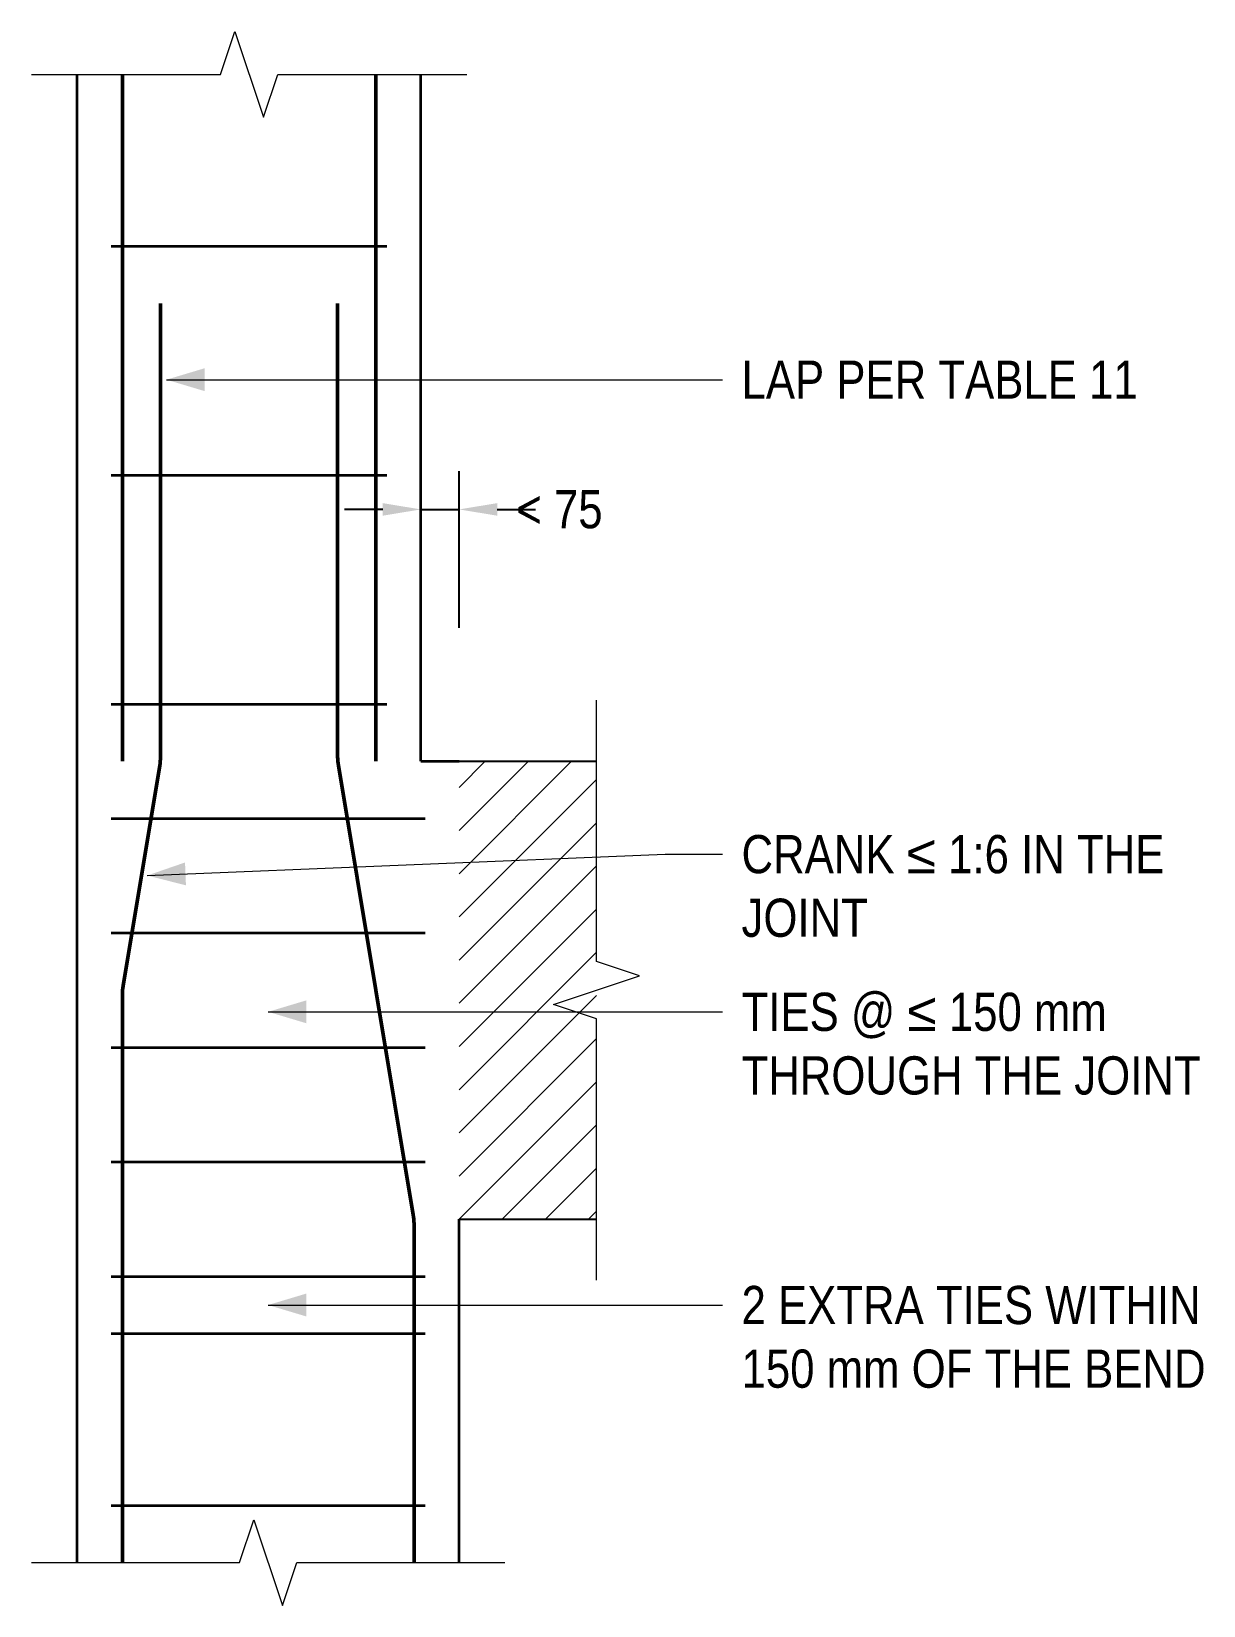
# Model space of a CAD drawing. Header units: millimetres. Extents: x 7940 to 9475, y -13106 to -11044.
import ezdxf

# ---------------------------------------------------------------- set-up
doc = ezdxf.new("R2010")
doc.units = ezdxf.units.MM
doc.header["$LTSCALE"] = 3.75
for name, color, linetype, lineweight in [('S-ANNO', 3, 'Continuous', 18), ('S-BREAK', 8, 'Continuous', 18), ('S-CONC', 4, 'Continuous', 35), ('S-CONC-VIS', 5, 'Continuous', 25), ('S-DIMS', 2, 'Continuous', 18), ('S-HATCH', 9, 'Continuous', 13), ('S-REBR', 1, 'Continuous', 50), ('S-REBR-SEC', 30, 'Continuous', 35), ('S-TEXT', 7, 'Continuous', 18)]:
    doc.layers.add(name, color=color, linetype=linetype, lineweight=lineweight)
doc.styles.add('AN', font='ARIALN_0.TTF')
doc.dimstyles.new('EIT-25', dxfattribs={"dimscale": 25, "dimtxt": 2, "dimasz": 2, "dimexe": 2, "dimexo": 1, "dimgap": 0.6, "dimtad": 1, "dimdec": 0, "dimtxsty": 'AN', "dimcen": 2.5, "dimclrd": 2, "dimclre": 8, "dimclrt": 7, "dimazin": 3, "dimtfac": 1, "dimtmove": 1, "dimatfit": 3, "dimlwd": -1, "dimlwe": -1, "dimarcsym": 0})

msp = doc.modelspace()

# ---------------------------------------------------------------- hatches: boundary and pattern name
at = {"layer": 'S-HATCH'}
h = msp.add_hatch(dxfattribs=at)
h.set_pattern_fill('ANSI31', color=256, scale=12.5984)
h.paths.add_polyline_path([(8500, -12600), (8680, -12600), (8680, -12000), (8500, -12000)])

# ---------------------------------------------------------------- linework, layer by layer
at = {"layer": 'S-ANNO', "flags": 128}
for points in [[(8116.8, -11500), (8770, -11500), (8845, -11500)], [(8091.7, -12149.7), (8770, -12121.7), (8845, -12121.7)], [(8250, -12328.3), (8770, -12328.3), (8845, -12328.3)], [(8250, -12712.5), (8770, -12712.5), (8845, -12712.5)]]:
    msp.add_lwpolyline(points, dxfattribs=at)
at = {"layer": 'S-ANNO'}
for points in [[(8116.8, -11500), (8166.8, -11515), (8166.8, -11485)], [(8091.7, -12149.7), (8142.3, -12162.6), (8141.1, -12132.6)], [(8250, -12328.3), (8300, -12343.3), (8300, -12313.3)], [(8250, -12712.5), (8300, -12727.5), (8300, -12697.5)]]:
    msp.add_solid(points, dxfattribs=at)
at = {"layer": 'S-BREAK', "flags": 128}
for points in [[(7940, -11100), (8187.5, -11100), (8206.2, -11043.8), (8243.8, -11156.2), (8262.5, -11100), (8510, -11100)], [(8680, -12680), (8680, -12337.5), (8623.8, -12318.8), (8736.2, -12281.2), (8680, -12262.5), (8680, -11920)], [(7940, -13050), (8212.5, -13050), (8231.2, -12993.8), (8268.8, -13106.2), (8287.5, -13050), (8560, -13050)]]:
    msp.add_lwpolyline(points, dxfattribs=at)
at = {"layer": 'S-CONC'}
for p, q in [((8000, -12000), (8000, -11100)), ((8450, -12000), (8450, -11100)), ((8000, -12600), (8000, -12000)), ((8000, -12000), (8000, -12000)), ((8450, -12000), (8500, -12000)), ((8000, -13050), (8000, -12600)), ((8500, -13050), (8500, -12600))]:
    msp.add_line(p, q, dxfattribs=at)
at = {"layer": 'S-CONC-VIS'}
for p, q in [((8500, -12000), (8680, -12000)), ((8500, -12600), (8680, -12600))]:
    msp.add_line(p, q, dxfattribs=at)
at = {"layer": 'S-REBR', "flags": 128}
for points in [[(8059, -12000), (8059, -11100)], [(8391, -12000), (8391, -11100)]]:
    msp.add_lwpolyline(points, dxfattribs=at)
for points in [[(8059, -13050), (8059, -12305.8, -0.041311), (8060, -12294.3), (8108, -12005.7, 0.041311), (8109, -11994.2), (8109, -11400)], [(8441, -13050), (8441, -12605.8, 0.041311), (8440, -12594.3), (8342, -12005.7, -0.041311), (8341, -11994.2), (8341, -11400)]]:
    msp.add_lwpolyline(points, format="xyb", dxfattribs=at)
at = {"layer": 'S-REBR-SEC'}
for p, q in [((8044.5, -11325), (8405.5, -11325)), ((8044.5, -11625), (8405.5, -11625)), ((8044.5, -11925), (8405.5, -11925)), ((8044.5, -12075), (8455.5, -12075)), ((8044.5, -12225), (8455.5, -12225)), ((8044.5, -12375), (8455.5, -12375)), ((8044.5, -12525), (8455.5, -12525)), ((8044.5, -12675), (8455.5, -12675)), ((8044.5, -12750), (8455.5, -12750)), ((8044.5, -12975), (8455.5, -12975))]:
    msp.add_line(p, q, dxfattribs=at)

# ---------------------------------------------------------------- texts
at = {"layer": 'S-TEXT', "char_height": 50, "attachment_point": 1, "style": 'AN'}
for s, insert, width in [('LAP PER TABLE 11', (8870, -11475), 552.186), ('CRANK ≤ 1:6 IN THE\\PJOINT', (8870, -12096.7), 588.544), ('TIES @ ≤ 150 mm\\PTHROUGH THE JOINT', (8870, -12303.3), 637.919), ('2 EXTRA TIES WITHIN\\P150 mm OF THE BEND', (8870, -12687.5), 644.694)]:
    msp.add_mtext(s, dxfattribs=dict(at, insert=insert, width=width))

# ---------------------------------------------------------------- dimensions: what is measured, and where the dimension line sits
at = {"layer": 'S-DIMS'}
msp.add_linear_dim(base=(8450, -11670), p1=(8450, -11850), p2=(8500, -11850), location=(8631.5, -11670), text='< 75', dimstyle='EIT-25', override={"dimtmove": 2}, dxfattribs=at).render()

doc.saveas('drawing.dxf')
